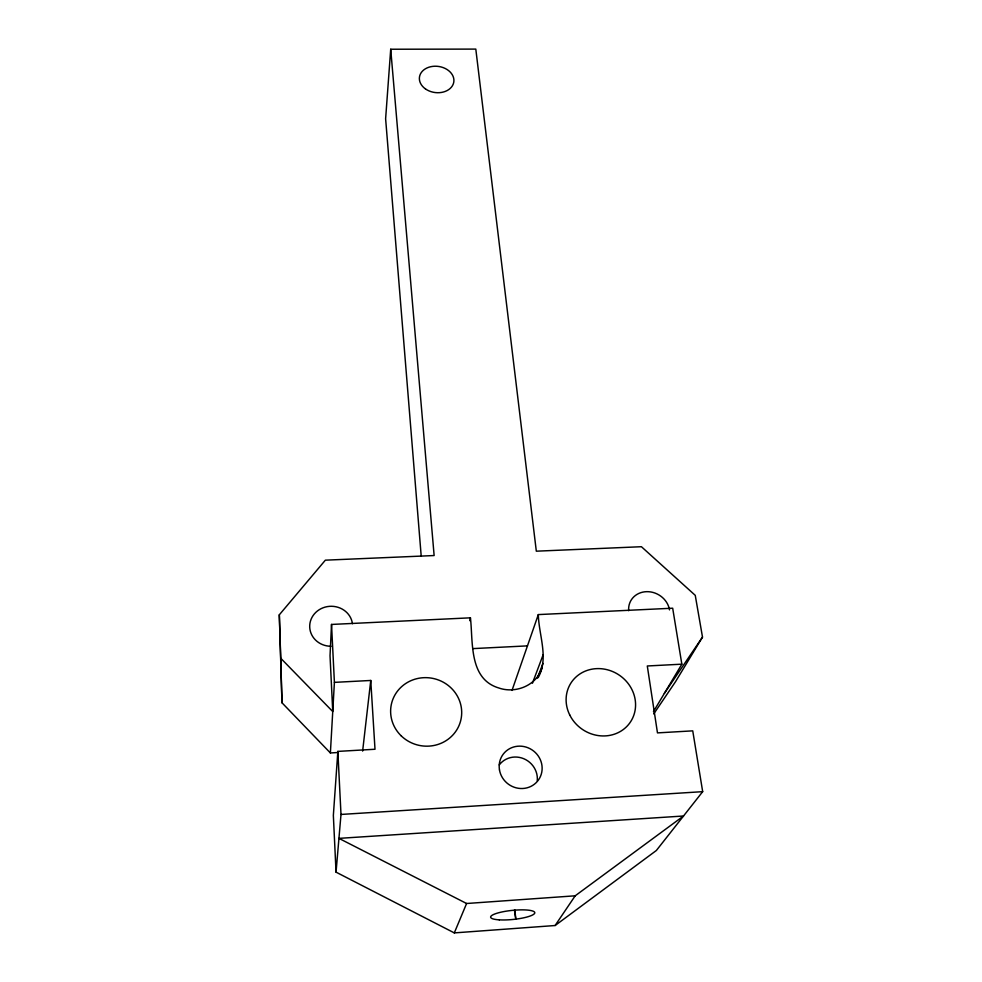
<?xml version="1.0" encoding="UTF-8"?>
<svg xmlns="http://www.w3.org/2000/svg" width="982" height="982" viewBox="0 0 982 982"><rect width="100%" height="100%" fill="white"/><g stroke="black" fill="none" stroke-linecap="round" stroke-linejoin="round"><path stroke-width="1.47" d="M538.222 677.58C549.036 657.903 538.787 635.317 538.32 614.585L672.682 608.202L681.839 664.176L653.46 711.619M542.027 667.625C536.945 685.411 515.599 693.943 498.795 687.977C468.745 678.992 473.152 642.056 470.439 617.825L331.523 624.442L330.026 655.767L332.751 711.557L280.729 658.247L279.318 614.806L325.361 560.17L434.13 555.542L390.713 49.235L475.804 49.1L536.319 551.184L641.418 546.716L695.256 595.35L702.498 637.085L675.555 681.631L653.73 713.914M337.71 752.531L330.382 752.948L334.408 682.367L331.523 624.442M334.408 682.367L370.754 680.465L375.001 749.254L337.857 751.402L333.352 815.404L336.04 872.151L454.31 932.9L555.1 925.523L656.357 850.498L702.682 791.664L692.74 730.853L657.474 732.891L647.298 665.98L681.839 664.176M390.713 49.235L385.619 118.785L421.204 556.119M336.04 872.151L341 814.446L337.857 751.402M362.628 751.083L370.754 680.465M469.727 620.673L470.439 617.825M512.003 690.42L538.32 614.585M532.44 683.227L543.095 654.884M537.338 678.169L542.972 663.451M454.31 932.9L466.597 903.501L575.194 895.805L683.521 816.005L338.937 838.37L466.597 903.501M555.1 925.523L575.194 895.805M664.348 693.415L702.498 637.085M341 814.446L702.682 791.664M473.177 648.599L527.457 645.874M279.318 614.806L281.981 702.781L330.382 752.948M514.408 910.154L515.808 919.152L514.887 910.007M280.729 658.247L281.981 702.781M628.689 610.743A21.088 18.818 29.2 0 1 646.757 591.667A21.088 18.818 29.2 0 1 669.515 609.896M331.008 646.266A21.457 19.996 -2.1 0 1 309.711 627.105A21.457 19.996 -2.1 0 1 329.436 606.348A21.457 19.996 -2.1 0 1 352.44 623.705M499.273 764.892A21.408 20.475 38.3 0 1 523.737 758.705A21.408 20.475 38.3 0 1 537.264 780.702M425.501 88.945A17.345 13.171 7.7 0 0 453.647 82.77A17.345 13.171 7.7 0 0 430.779 66.702A17.345 13.171 7.7 0 0 425.501 88.945M401.061 735.714A35.622 34.186 13.8 0 0 460.497 721.377A35.622 34.186 13.8 0 0 416.92 678.66A35.622 34.186 13.8 0 0 401.061 735.714M569.695 714.884A35.573 32.799 33.8 0 0 629.732 723.022A35.573 32.799 33.8 0 0 603.095 668.926A35.573 32.799 33.8 0 0 569.695 714.884M499.249 919.852A22.193 4.554 -5.8 0 0 534.601 913.395A22.193 4.554 -5.8 0 0 504.282 911.505A22.193 4.554 -5.8 0 0 499.249 919.852M499.482 769.949A21.825 20.818 36.7 0 0 534.355 784.25A21.825 20.818 36.7 0 0 528.12 747.818A21.825 20.818 36.7 0 0 499.482 769.949"/></g></svg>
